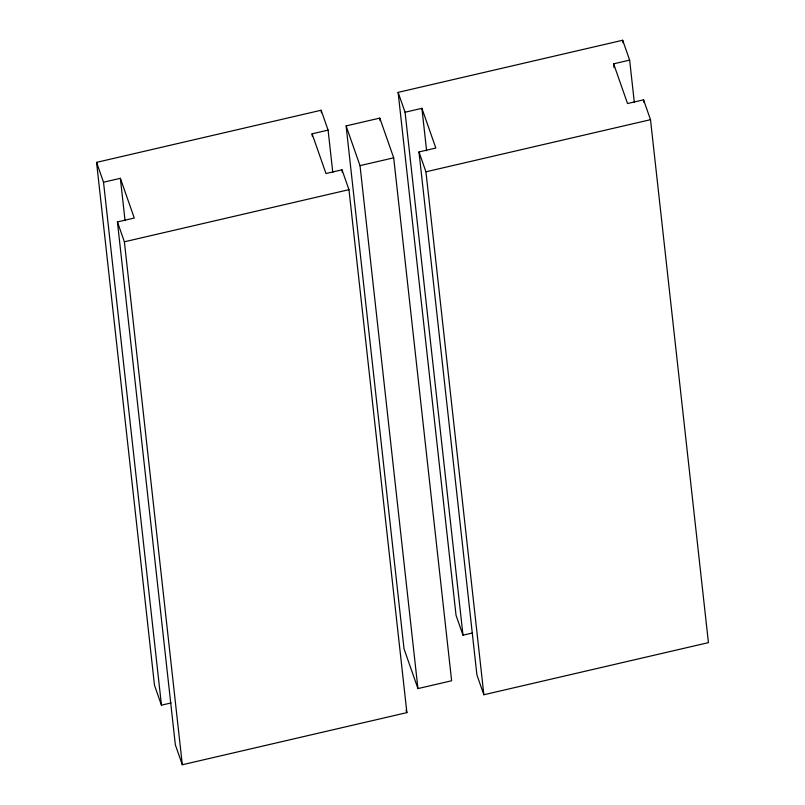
<?xml version="1.0" encoding="UTF-8"?>
<svg xmlns="http://www.w3.org/2000/svg" width="805" height="805" viewBox="0 0 805 805"><rect width="100%" height="100%" fill="white"/><g stroke="black" fill="none" stroke-linecap="round" stroke-linejoin="round"><path stroke-width="1.21" d="M171.073 702.946L161.453 705.18L154.5 685.317L96.57 162.369L321.135 110.245L328.088 130.098L332.797 172.532M472.626 632.951L462.996 635.185L456.043 615.332L398.113 92.374L622.688 40.25L629.641 60.103L634.34 102.547M161.453 705.18L103.523 182.222L120.368 178.318L134.274 218.034L117.429 221.939L175.359 744.897L182.312 764.75L406.887 712.626L348.957 189.668L342.004 169.815L325.985 173.528L312.078 133.821L328.088 130.098M346.1 125.922L379.789 118.104L393.695 157.82L451.625 680.768L417.946 688.587L404.03 648.87L346.1 125.922L360.016 165.639L417.946 688.587M462.996 635.185L405.076 112.237L421.911 108.323L435.827 148.04L418.982 151.944L476.912 674.902L483.865 694.755L708.43 642.632L650.5 119.683L643.547 99.82L627.538 103.543L613.631 63.826L629.641 60.103M360.016 165.639L393.695 157.82M182.312 764.75L124.383 241.802L348.957 189.668M483.865 694.755L425.936 171.807L650.5 119.683M398.113 92.374L405.076 112.237M418.982 151.944L425.936 171.807M406.062 710.292L406.887 712.626M96.57 162.369L103.523 182.222M117.429 221.939L124.383 241.802M643.547 99.82L643.829 102.316M622.688 40.25L622.969 42.745M613.631 63.826L614.044 67.57M421.911 108.323L426.61 150.756M379.789 118.104L380.071 120.599M342.004 169.815L342.276 172.31M321.135 110.245L321.416 112.74M312.078 133.821L312.35 136.317M120.368 178.318L125.067 220.751"/></g></svg>
